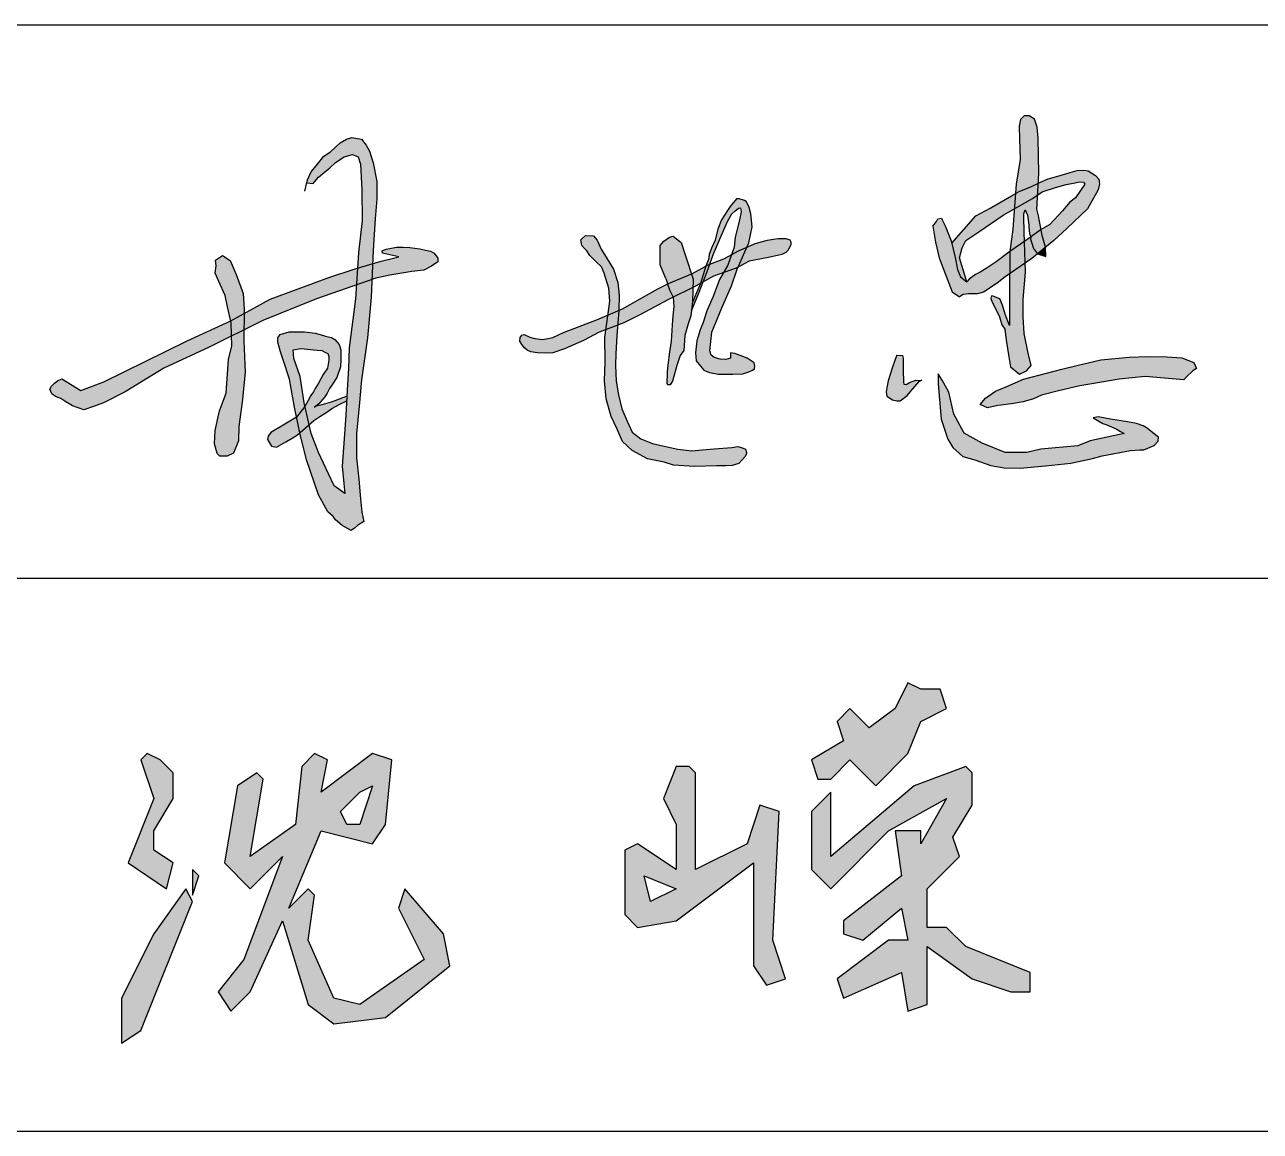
# Model space of a CAD drawing. Header units: millimetres. Extents: x 866309 to 879639, y 39442 to 44891.
# Drawn here: x 876987.27 to 877001.79, y 39488.13 to 39501.13 of the extents above; entities that cross this region are included whole.
import ezdxf

# ---------------------------------------------------------------- set-up
doc = ezdxf.new("R2010")
doc.units = ezdxf.units.MM
doc.header["$LTSCALE"] = 1000
doc.header["$MEASUREMENT"] = 0
doc.layers.add('HATCH', color=8, linetype='Continuous')

msp = doc.modelspace()

# ---------------------------------------------------------------- hatches: boundary and pattern name
at = {"linetype": 'Continuous'}
h = msp.add_hatch(color=256, dxfattribs=at)
h.paths.add_polyline_path([(876995.835, 39491.279), (876995.835, 39490.069), (876995.987, 39489.842), (876996.213, 39489.917), (876996.062, 39490.371), (876996.138, 39491.884), (876995.911, 39491.959), (876995.76, 39491.506), (876995.155, 39491.203), (876995.155, 39492.337), (876995.079, 39492.413), (876994.928, 39492.413), (876994.777, 39492.035), (876994.928, 39491.732), (876994.928, 39491.203), (876994.474, 39491.506), (876994.323, 39491.43), (876994.323, 39490.674), (876994.474, 39490.522), (876994.928, 39490.598)])
h.paths.add_polyline_path([(876994.928, 39490.976), (876994.625, 39490.825), (876994.55, 39491.127)], flags=16)
h.paths.add_polyline_path([(876997.65, 39492.564), (876997.802, 39492.942), (876998.104, 39493.094), (876998.028, 39493.321), (876997.802, 39493.321), (876997.65, 39493.396), (876997.499, 39493.094), (876997.197, 39492.867), (876996.97, 39493.094), (876996.818, 39492.942), (876996.894, 39492.716), (876996.516, 39492.489), (876996.592, 39492.262), (876996.743, 39492.262), (876996.97, 39492.489), (876997.272, 39492.186)])
h.paths.add_polyline_path([(876998.407, 39491.959), (876998.407, 39492.337), (876998.331, 39492.413), (876997.726, 39492.186), (876996.743, 39491.354), (876996.743, 39492.111), (876996.516, 39491.884), (876996.516, 39491.203), (876996.743, 39490.976), (876997.423, 39491.657), (876998.104, 39492.035), (876997.802, 39491.506), (876997.802, 39491.657), (876997.499, 39491.657), (876997.575, 39491.127), (876996.894, 39490.598), (876996.894, 39490.447), (876997.121, 39490.371), (876997.575, 39490.749), (876997.65, 39490.371), (876997.423, 39490.371), (876996.818, 39489.917), (876996.894, 39489.691), (876997.575, 39489.993), (876997.65, 39489.539), (876997.877, 39489.615), (876997.877, 39490.296), (876998.407, 39489.917), (876998.86, 39489.766), (876999.087, 39489.766), (876999.087, 39489.993), (876998.331, 39490.296), (876998.104, 39490.522), (876997.877, 39490.522), (876997.877, 39490.976), (876998.255, 39491.354), (876998.18, 39491.581)])
h = msp.add_hatch(color=256, dxfattribs=at)
h.paths.add_polyline_path([(876988.788, 39491.43), (876988.788, 39491.657), (876989.015, 39492.035), (876989.015, 39492.337), (876988.863, 39492.489), (876988.712, 39492.564), (876988.637, 39492.489), (876988.788, 39492.035), (876988.485, 39491.279), (876988.939, 39490.976), (876989.015, 39491.279)])
h.paths.add_polyline_path([(876989.317, 39491.127), (876989.242, 39491.203), (876989.242, 39490.901)])
h.paths.add_polyline_path([(876989.242, 39490.825), (876989.166, 39490.976), (876988.788, 39490.447), (876988.41, 39489.691), (876988.41, 39489.161), (876988.637, 39489.312)])
h.paths.add_polyline_path([(876990.754, 39491.657), (876991.359, 39491.506), (876991.51, 39491.732), (876991.586, 39492.489), (876991.359, 39492.564), (876990.754, 39492.111), (876990.83, 39492.489), (876990.678, 39492.564), (876990.527, 39492.413), (876990.452, 39491.732), (876989.922, 39491.354), (876990.073, 39492.262), (876989.998, 39492.337), (876989.771, 39492.186), (876989.62, 39491.279), (876989.922, 39490.976), (876990.3, 39491.354), (876989.847, 39490.144), (876989.544, 39489.766), (876989.695, 39489.539), (876989.922, 39489.766), (876990.3, 39490.598), (876990.603, 39489.615), (876990.905, 39489.388), (876991.51, 39489.464), (876992.267, 39490.069), (876992.191, 39490.447), (876991.737, 39490.976), (876991.662, 39490.749), (876991.964, 39490.144), (876991.208, 39489.615), (876990.905, 39489.691), (876990.603, 39490.371), (876990.678, 39490.901), (876990.603, 39490.976), (876990.376, 39490.749)])
h.paths.add_polyline_path([(876990.981, 39491.884), (876991.208, 39492.111), (876991.359, 39492.186), (876991.208, 39491.732), (876991.057, 39491.732)], flags=16)
at = {"layer": 'HATCH'}
for points in [[(876999.181, 39499.795), (876999.171, 39499.925), (876999.139, 39500.016), (876999.076, 39500.058), (876999.016, 39500.058), (876998.974, 39500.013), (876998.957, 39499.936), (876998.964, 39499.785), (876998.971, 39499.543), (876998.922, 39499.252), (876998.914, 39499.141), (876998.96, 39499.168), (876999.104, 39499.227), (876999.182, 39499.264), (876999.188, 39499.381)], [(876991.389, 39498.846), (876991.411, 39499.081), (876991.408, 39499.287), (876991.368, 39499.506), (876991.325, 39499.642), (876991.285, 39499.712), (876991.229, 39499.781), (876991.117, 39499.803), (876991.053, 39499.784), (876990.978, 39499.739), (876990.863, 39499.632), (876990.785, 39499.581), (876990.713, 39499.488), (876990.638, 39499.399), (876990.596, 39499.303), (876990.587, 39499.268), (876990.661, 39499.261), (876990.725, 39499.335), (876990.857, 39499.446), (876990.924, 39499.507), (876991.025, 39499.574), (876991.123, 39499.601), (876991.19, 39499.574), (876991.217, 39499.487), (876991.231, 39499.187), (876991.238, 39498.826), (876991.194, 39498.448), (876991.181, 39498.267), (876991.359, 39498.318), (876991.365, 39498.477)], [(876999.896, 39499.312), (876999.857, 39499.354), (876999.768, 39499.412), (876999.717, 39499.417), (876999.64, 39499.415), (876999.558, 39499.392), (876999.412, 39499.349), (876999.299, 39499.316), (876999.209, 39499.277), (876999.182, 39499.264), (876999.176, 39499.128), (876999.229, 39499.162), (876999.384, 39499.215), (876999.51, 39499.249), (876999.618, 39499.271), (876999.664, 39499.28), (876999.713, 39499.278), (876999.73, 39499.253), (876999.62, 39499.094), (876999.552, 39499.043), (876999.466, 39498.94), (876999.317, 39498.782), (876999.216, 39498.722), (876999.23, 39498.652), (876999.268, 39498.514), (876999.364, 39498.591), (876999.522, 39498.736), (876999.763, 39498.965), (876999.886, 39499.188), (876999.903, 39499.258)], [(876999.182, 39499.264), (876999.104, 39499.227), (876998.96, 39499.168), (876998.914, 39499.141), (876998.901, 39498.965), (876999.113, 39499.087), (876999.176, 39499.128)], [(876998.486, 39498.695), (876998.769, 39498.889), (876998.901, 39498.965), (876998.914, 39499.141), (876998.87, 39499.116), (876998.625, 39498.977), (876998.45, 39498.88), (876998.166, 39498.561), (876998.205, 39498.392), (876998.232, 39498.251), (876998.267, 39498.165), (876998.343, 39498.105), (876998.255, 39498.389), (876998.289, 39498.505), (876998.333, 39498.594)], [(876999.176, 39499.128), (876999.113, 39499.087), (876998.901, 39498.965), (876998.883, 39498.725), (876998.848, 39498.462), (876999.021, 39498.579), (876999.018, 39498.691), (876999.013, 39498.873), (876999.014, 39498.906), (876999.029, 39498.953), (876999.057, 39498.888), (876999.071, 39498.777), (876999.072, 39498.747), (876999.079, 39498.674), (876999.094, 39498.632), (876999.216, 39498.722), (876999.185, 39498.883), (876999.167, 39498.96)], [(876995.46, 39498.653), (876995.532, 39498.814), (876995.581, 39498.904), (876995.618, 39498.935), (876995.659, 39498.971), (876995.684, 39498.975), (876995.692, 39498.927), (876995.673, 39498.834), (876995.621, 39498.627), (876995.608, 39498.512), (876995.577, 39498.424), (876995.591, 39498.432), (876995.661, 39498.472), (876995.758, 39498.513), (876995.782, 39498.566), (876995.82, 39498.752), (876995.803, 39498.907), (876995.785, 39498.979), (876995.767, 39499.024), (876995.75, 39499.049), (876995.73, 39499.064), (876995.668, 39499.081), (876995.637, 39499.081), (876995.561, 39498.993), (876995.529, 39498.944), (876995.495, 39498.891), (876995.458, 39498.833), (876995.416, 39498.726), (876995.387, 39498.597), (876995.344, 39498.502), (876995.313, 39498.426), (876995.308, 39498.369), (876995.276, 39498.29), (876995.304, 39498.305), (876995.323, 39498.312), (876995.366, 39498.435)], [(876998.159, 39498.589), (876998.143, 39498.628), (876998.088, 39498.763), (876998.052, 39498.833), (876998.045, 39498.856), (876998.002, 39498.848), (876997.985, 39498.817), (876997.944, 39498.759), (876997.975, 39498.572), (876998.019, 39498.39), (876998.091, 39498.191), (876998.172, 39497.989), (876998.258, 39497.932), (876998.3, 39497.957), (876998.337, 39497.963), (876998.362, 39497.964), (876998.412, 39497.964), (876998.467, 39497.966), (876998.538, 39497.985), (876998.699, 39498.09), (876998.793, 39498.167), (876998.846, 39498.204), (876998.848, 39498.462), (876998.689, 39498.34), (876998.57, 39498.265), (876998.5, 39498.222), (876998.444, 39498.191), (876998.37, 39498.138), (876998.343, 39498.105), (876998.267, 39498.165), (876998.232, 39498.251), (876998.205, 39498.392)], [(876999.23, 39498.652), (876999.216, 39498.722), (876999.216, 39498.722), (876999.094, 39498.632), (876999.093, 39498.613), (876999.125, 39498.497), (876999.174, 39498.437), (876999.268, 39498.514)], [(876994.242, 39498.098), (876994.191, 39498.256), (876994.116, 39498.377), (876994.046, 39498.492), (876994, 39498.596), (876993.957, 39498.645), (876993.861, 39498.649), (876993.808, 39498.6), (876993.819, 39498.534), (876993.848, 39498.5), (876993.876, 39498.47), (876993.914, 39498.417), (876993.983, 39498.346), (876994.05, 39498.283), (876994.08, 39498.209), (876994.135, 39498.032), (876994.147, 39497.88), (876994.128, 39497.736), (876994.125, 39497.716), (876994.252, 39497.771), (876994.257, 39497.95)], [(876995.037, 39498.412), (876994.985, 39498.568), (876994.892, 39498.644), (876994.848, 39498.632), (876994.784, 39498.584), (876994.74, 39498.532), (876994.74, 39498.448), (876994.74, 39498.308), (876994.804, 39498.147), (876994.827, 39498.08), (876994.837, 39498.085), (876995.108, 39498.2)], [(876996.17, 39498.427), (876996.217, 39498.452), (876996.238, 39498.474), (876996.26, 39498.509), (876996.275, 39498.547), (876996.275, 39498.575), (876996.271, 39498.586), (876996.262, 39498.6), (876996.215, 39498.615), (876996.121, 39498.615), (876996.071, 39498.608), (876996.001, 39498.595), (876995.925, 39498.578), (876995.848, 39498.552), (876995.771, 39498.518), (876995.758, 39498.513), (876995.656, 39498.281), (876995.784, 39498.349), (876996.011, 39498.393)], [(876999.021, 39498.579), (876998.848, 39498.462), (876998.846, 39498.204), (876999.028, 39498.328)], [(876999.125, 39498.497), (876999.093, 39498.613), (876999.094, 39498.632), (876999.038, 39498.591), (876999.021, 39498.579), (876999.028, 39498.328), (876999.106, 39498.382), (876999.174, 39498.437)], [(876989.839, 39497.971), (876989.755, 39498.193), (876989.685, 39498.359), (876989.597, 39498.416), (876989.515, 39498.36), (876989.521, 39498.296), (876989.51, 39498.208), (876989.552, 39498.109), (876989.627, 39497.945), (876989.656, 39497.811), (876989.692, 39497.647), (876989.852, 39497.736), (876989.852, 39497.786)], [(876992.052, 39498.29), (876992.126, 39498.342), (876992.128, 39498.385), (876992.085, 39498.443), (876992.04, 39498.465), (876991.982, 39498.48), (876991.914, 39498.496), (876991.798, 39498.509), (876991.718, 39498.513), (876991.642, 39498.513), (876991.582, 39498.502), (876991.52, 39498.49), (876991.473, 39498.469), (876991.477, 39498.445), (876991.528, 39498.432), (876991.596, 39498.416), (876991.666, 39498.401), (876991.604, 39498.383), (876991.462, 39498.348), (876991.359, 39498.318), (876991.352, 39498.134), (876991.398, 39498.15), (876991.561, 39498.183), (876991.819, 39498.226), (876991.961, 39498.243)], [(876995.535, 39498.303), (876995.577, 39498.424), (876995.488, 39498.375), (876995.323, 39498.312), (876995.289, 39498.215), (876995.246, 39498.107), (876995.365, 39498.175), (876995.485, 39498.217)], [(876995.758, 39498.513), (876995.661, 39498.472), (876995.591, 39498.432), (876995.577, 39498.424), (876995.535, 39498.303), (876995.485, 39498.217), (876995.633, 39498.269), (876995.656, 39498.281)], [(876999.268, 39498.514), (876999.174, 39498.437), (876999.272, 39498.406)], [(876990.701, 39497.908), (876991.168, 39498.07), (876991.181, 39498.267), (876991.153, 39498.259), (876990.845, 39498.158), (876990.156, 39497.904), (876989.852, 39497.736), (876989.848, 39497.541), (876990.071, 39497.652)], [(876991.359, 39498.318), (876991.181, 39498.267), (876991.168, 39498.07), (876991.352, 39498.134)], [(876995.276, 39498.29), (876995.121, 39498.205), (876995.108, 39498.2), (876995.128, 39498.138), (876995.125, 39498.041), (876995.163, 39498.06), (876995.214, 39498.088)], [(876995.579, 39498.058), (876995.644, 39498.254), (876995.656, 39498.281), (876995.633, 39498.269), (876995.485, 39498.217), (876995.437, 39498.135), (876995.36, 39497.936), (876995.289, 39497.767), (876995.244, 39497.63), (876995.209, 39497.543), (876995.171, 39497.415), (876995.154, 39497.273), (876995.164, 39497.178), (876995.231, 39497.092), (876995.251, 39497.067), (876995.319, 39497.04), (876995.419, 39497.023), (876995.484, 39497.021), (876995.593, 39497.021), (876995.711, 39497.025), (876995.782, 39497.048), (876995.817, 39497.064), (876995.846, 39497.084), (876995.851, 39497.115), (876995.843, 39497.153), (876995.762, 39497.209), (876995.712, 39497.228), (876995.618, 39497.263), (876995.567, 39497.271), (876995.567, 39497.232), (876995.565, 39497.208), (876995.512, 39497.194), (876995.444, 39497.197), (876995.374, 39497.216), (876995.337, 39497.245), (876995.321, 39497.296), (876995.345, 39497.516), (876995.463, 39497.802)], [(876995.323, 39498.312), (876995.304, 39498.305), (876995.276, 39498.29), (876995.214, 39498.088), (876995.246, 39498.107), (876995.289, 39498.215)], [(876999.031, 39498.222), (876999.028, 39498.328), (876998.846, 39498.204), (876998.845, 39497.936), (876998.843, 39497.722), (876998.845, 39497.592), (876998.792, 39497.726), (876998.763, 39497.832), (876998.729, 39497.908), (876998.68, 39497.927), (876998.653, 39497.939), (876998.632, 39497.941), (876998.624, 39497.912), (876998.641, 39497.866), (876998.699, 39497.754), (876998.726, 39497.695), (876998.756, 39497.6), (876998.79, 39497.549), (876998.807, 39497.423), (876998.835, 39497.224), (876998.857, 39497.107), (876998.963, 39497.022), (876999.043, 39497.059), (876999.098, 39497.123), (876999.064, 39497.269), (876999.018, 39497.498), (876999.006, 39497.697), (876999.006, 39497.899)], [(876990.639, 39496.324), (876990.614, 39496.429), (876990.538, 39496.364), (876990.506, 39496.336), (876990.506, 39496.334), (876990.581, 39496.016), (876990.725, 39495.604), (876990.835, 39495.405), (876990.897, 39495.351), (876990.923, 39495.311), (876991, 39495.242), (876991.109, 39495.186), (876991.148, 39495.212), (876991.182, 39495.244), (876991.255, 39495.289), (876991.234, 39495.399), (876991.216, 39495.559), (876991.197, 39495.787), (876991.169, 39496.04), (876991.172, 39496.325), (876991.201, 39496.647), (876991.229, 39496.956), (876991.298, 39497.45), (876991.344, 39497.926), (876991.352, 39498.134), (876991.168, 39498.07), (876991.157, 39497.908), (876991.083, 39497.331), (876991.076, 39497.087), (876991.066, 39496.905), (876991.045, 39496.54), (876991.025, 39496.261), (876991.002, 39495.94), (876991.022, 39495.739), (876991.035, 39495.621), (876990.908, 39495.711), (876990.843, 39495.852), (876990.724, 39496.1)], [(876995.128, 39498.138), (876995.108, 39498.2), (876994.837, 39498.085), (876994.827, 39498.08), (876994.85, 39498.014), (876994.892, 39497.927), (876995.125, 39498.041)], [(876995.246, 39498.107), (876995.214, 39498.088), (876995.141, 39497.924), (876995.119, 39497.86), (876995.108, 39497.766), (876995.19, 39497.966)], [(876994.83, 39497.897), (876994.892, 39497.927), (876994.85, 39498.014), (876994.827, 39498.08), (876994.71, 39498.023), (876994.298, 39497.79), (876994.252, 39497.771), (876994.24, 39497.598), (876994.311, 39497.625), (876994.508, 39497.723)], [(876995.121, 39497.875), (876995.125, 39498.041), (876994.892, 39497.927), (876994.898, 39497.819), (876994.883, 39497.661), (876994.869, 39497.409), (876994.843, 39497.257), (876994.835, 39497.154), (876994.825, 39497.095), (876994.822, 39497.045), (876994.822, 39497.001), (876994.816, 39496.944), (876994.817, 39496.915), (876994.822, 39496.903), (876994.829, 39496.896), (876994.856, 39496.897), (876994.885, 39496.941), (876994.935, 39497.122), (876994.976, 39497.242), (876995.017, 39497.298), (876995.029, 39497.478), (876995.069, 39497.614), (876995.101, 39497.707)], [(876989.852, 39497.736), (876989.692, 39497.647), (876989.697, 39497.624), (876989.701, 39497.468), (876989.848, 39497.541)], [(876994.022, 39497.516), (876994.102, 39497.546), (876994.125, 39497.716), (876994.004, 39497.665), (876993.602, 39497.51), (876993.477, 39497.451), (876993.359, 39497.43), (876993.268, 39497.439), (876993.207, 39497.456), (876993.141, 39497.489), (876993.114, 39497.48), (876993.093, 39497.454), (876993.09, 39497.411), (876993.114, 39497.369), (876993.144, 39497.333), (876993.175, 39497.305), (876993.219, 39497.283), (876993.298, 39497.274), (876993.389, 39497.267), (876993.477, 39497.274), (876993.613, 39497.321), (876993.839, 39497.416)], [(876994.252, 39497.771), (876994.125, 39497.716), (876994.102, 39497.546), (876994.24, 39497.598)], [(876988.907, 39497.093), (876989.44, 39497.338), (876989.701, 39497.468), (876989.697, 39497.624), (876989.692, 39497.647), (876989.18, 39497.415), (876988.201, 39496.931), (876987.932, 39496.829), (876987.708, 39496.967), (876987.655, 39496.944), (876987.62, 39496.917), (876987.585, 39496.882), (876987.567, 39496.845), (876987.591, 39496.792), (876987.631, 39496.761), (876987.697, 39496.734), (876987.756, 39496.695), (876987.833, 39496.651), (876987.967, 39496.604), (876988.078, 39496.641), (876988.198, 39496.684), (876988.451, 39496.816)], [(876989.862, 39497.041), (876989.846, 39497.416), (876989.848, 39497.541), (876989.701, 39497.468), (876989.704, 39497.353), (876989.665, 39497.195), (876989.64, 39496.797), (876989.561, 39496.592), (876989.51, 39496.36), (876989.501, 39496.202), (876989.534, 39496.089), (876989.566, 39496.058), (876989.652, 39496.058), (876989.726, 39496.094), (876989.783, 39496.238), (876989.787, 39496.407), (876989.828, 39496.691)], [(876990.914, 39497.428), (876990.877, 39497.452), (876990.806, 39497.469), (876990.742, 39497.489), (876990.685, 39497.502), (876990.621, 39497.512), (876990.56, 39497.519), (876990.462, 39497.519), (876990.378, 39497.519), (876990.273, 39497.489), (876990.246, 39497.448), (876990.246, 39497.398), (876990.277, 39497.283), (876990.307, 39497.189), (876990.384, 39496.963), (876990.442, 39496.633), (876990.467, 39496.517), (876990.564, 39496.642), (876990.554, 39496.685), (876990.508, 39496.996), (876990.434, 39497.207), (876990.426, 39497.307), (876990.517, 39497.322), (876990.708, 39497.305), (876990.763, 39497.298), (876990.804, 39497.278), (876990.834, 39497.263), (876990.845, 39497.229), (876990.845, 39497.185), (876990.828, 39497.092), (876990.78, 39497.018), (876990.723, 39496.918), (876990.684, 39496.853), (876990.663, 39496.816), (876990.634, 39496.772), (876990.602, 39496.712), (876990.564, 39496.642), (876990.614, 39496.429), (876990.669, 39496.477), (876990.741, 39496.524), (876990.821, 39496.574), (876990.882, 39496.62), (876990.973, 39496.67), (876991.055, 39496.707), (876991.058, 39496.763), (876991.021, 39496.752), (876990.919, 39496.713), (876990.875, 39496.696), (876990.765, 39496.665), (876990.7, 39496.651), (876990.728, 39496.673), (876990.799, 39496.754), (876990.826, 39496.798), (876990.853, 39496.852), (876990.89, 39496.906), (876990.938, 39496.983), (876990.981, 39497.108), (876990.988, 39497.192), (876990.988, 39497.256), (876990.985, 39497.307), (876990.968, 39497.371)], [(876994.214, 39497.124), (876994.217, 39497.265), (876994.231, 39497.471), (876994.24, 39497.598), (876994.102, 39497.546), (876994.089, 39497.451), (876994.094, 39497.167), (876994.085, 39496.943), (876994.105, 39496.733), (876994.163, 39496.526), (876994.232, 39496.377), (876994.297, 39496.23), (876994.41, 39496.124), (876994.592, 39496.027), (876994.785, 39495.986), (876994.896, 39495.951), (876995.141, 39495.936), (876995.407, 39495.943), (876995.512, 39495.944), (876995.587, 39495.95), (876995.664, 39495.973), (876995.736, 39496.05), (876995.755, 39496.086), (876995.755, 39496.102), (876995.742, 39496.14), (876995.714, 39496.154), (876995.678, 39496.166), (876995.65, 39496.172), (876995.58, 39496.159), (876995.375, 39496.145), (876995.232, 39496.133), (876995.11, 39496.122), (876994.945, 39496.141), (876994.822, 39496.167), (876994.649, 39496.208), (876994.511, 39496.264), (876994.41, 39496.342), (876994.35, 39496.469), (876994.287, 39496.616), (876994.251, 39496.779), (876994.221, 39496.939)], [(876997.733, 39496.875), (876997.783, 39496.935), (876997.801, 39496.946), (876997.743, 39496.95), (876997.67, 39496.925), (876997.63, 39496.9), (876997.603, 39496.905), (876997.6, 39496.932), (876997.6, 39496.97), (876997.595, 39497.028), (876997.595, 39497.07), (876997.595, 39497.131), (876997.593, 39497.166), (876997.593, 39497.211), (876997.588, 39497.241), (876997.522, 39497.246), (876997.502, 39497.193), (876997.465, 39497.093), (876997.419, 39496.942), (876997.404, 39496.862), (876997.394, 39496.814), (876997.402, 39496.764), (876997.47, 39496.722), (876997.52, 39496.707), (876997.56, 39496.709), (876997.64, 39496.772)], [(876999.422, 39496.827), (876999.672, 39496.883), (876999.835, 39496.914), (877000.133, 39496.965), (877000.439, 39496.995), (877000.892, 39496.957), (877000.925, 39496.99), (877000.998, 39497.059), (877001.044, 39497.087), (877001.011, 39497.158), (877000.871, 39497.212), (877000.696, 39497.224), (877000.474, 39497.229), (877000.25, 39497.222), (876999.916, 39497.191), (876999.634, 39497.123), (876999.461, 39497.079), (876999.01, 39496.962), (876998.814, 39496.878), (876998.681, 39496.822), (876998.564, 39496.738), (876998.501, 39496.667), (876998.585, 39496.626), (876998.707, 39496.654), (876998.748, 39496.657), (876998.893, 39496.677), (876999.005, 39496.695), (876999.125, 39496.731), (876999.221, 39496.776)], [(876998.132, 39496.811), (876998.055, 39496.951), (876998.005, 39497.025), (876998.007, 39496.907), (876998.042, 39496.495), (876998.118, 39496.259), (876998.178, 39496.161), (876998.298, 39496.056), (876998.439, 39496.016), (876998.624, 39495.947), (876998.78, 39495.921), (876998.969, 39495.919), (876999.266, 39495.943), (876999.567, 39495.977), (876999.655, 39495.997), (876999.819, 39496.031), (876999.932, 39496.062), (877000.267, 39496.124), (877000.374, 39496.132), (877000.424, 39496.132), (877000.545, 39496.185), (877000.592, 39496.233), (877000.594, 39496.282), (877000.531, 39496.332), (877000.461, 39496.386), (877000.414, 39496.414), (877000.338, 39496.441), (877000.231, 39496.463), (877000.031, 39496.495), (876999.888, 39496.521), (876999.828, 39496.507), (876999.942, 39496.443), (876999.987, 39496.425), (877000.1, 39496.378), (877000.148, 39496.348), (877000.192, 39496.326), (876999.793, 39496.239), (876999.646, 39496.18), (876999.212, 39496.14), (876999.05, 39496.101), (876998.794, 39496.101), (876998.525, 39496.211), (876998.312, 39496.33), (876998.19, 39496.552)], [(876990.564, 39496.642), (876990.467, 39496.517), (876990.506, 39496.336), (876990.538, 39496.364), (876990.614, 39496.429)], [(876990.506, 39496.336), (876990.467, 39496.517), (876990.31, 39496.422), (876990.162, 39496.338), (876990.134, 39496.292), (876990.126, 39496.255), (876990.171, 39496.177), (876990.232, 39496.166), (876990.341, 39496.225), (876990.415, 39496.27), (876990.475, 39496.309)]]:
    msp.add_hatch(color=256, dxfattribs=at).paths.add_polyline_path(points)

# ---------------------------------------------------------------- linework, layer by layer
for p, q in [((876969.672, 39501.127), (877079.672, 39501.127)), ((876969.672, 39494.627), (877024.672, 39494.627)), ((876969.672, 39488.127), (877024.672, 39488.127))]:
    msp.add_line(p, q)
for points in [[(876999.093, 39498.613), (876999.125, 39498.497), (876999.174, 39498.437), (876999.272, 39498.406), (876999.268, 39498.514), (876999.23, 39498.652), (876999.185, 39498.883), (876999.167, 39498.96), (876999.188, 39499.381), (876999.181, 39499.795), (876999.171, 39499.925), (876999.139, 39500.016), (876999.076, 39500.058), (876999.016, 39500.058), (876998.974, 39500.013), (876998.957, 39499.936), (876998.964, 39499.785), (876998.971, 39499.543), (876998.922, 39499.252), (876998.883, 39498.725), (876998.848, 39498.462), (876998.845, 39497.936), (876998.843, 39497.722), (876998.845, 39497.592), (876998.792, 39497.726), (876998.763, 39497.832), (876998.729, 39497.908)], [(876990.564, 39499.17), (876990.596, 39499.303), (876990.638, 39499.399), (876990.713, 39499.488), (876990.785, 39499.581), (876990.863, 39499.632), (876990.978, 39499.739), (876991.053, 39499.784), (876991.117, 39499.803), (876991.229, 39499.781), (876991.285, 39499.712), (876991.325, 39499.642), (876991.368, 39499.506), (876991.408, 39499.287), (876991.411, 39499.081), (876991.389, 39498.846), (876991.365, 39498.477), (876991.344, 39497.926), (876991.298, 39497.45), (876991.229, 39496.956), (876991.201, 39496.647), (876991.172, 39496.325), (876991.169, 39496.04), (876991.197, 39495.787), (876991.216, 39495.559), (876991.234, 39495.399), (876991.255, 39495.289), (876991.182, 39495.244), (876991.148, 39495.212), (876991.109, 39495.186), (876991, 39495.242), (876990.923, 39495.311), (876990.897, 39495.351), (876990.835, 39495.405), (876990.725, 39495.604), (876990.581, 39496.016), (876990.506, 39496.334), (876990.442, 39496.633), (876990.384, 39496.963), (876990.307, 39497.189), (876990.277, 39497.283), (876990.246, 39497.398), (876990.246, 39497.448), (876990.273, 39497.489), (876990.273, 39497.489), (876990.378, 39497.519), (876990.462, 39497.519), (876990.462, 39497.519), (876990.56, 39497.519), (876990.621, 39497.512), (876990.685, 39497.502), (876990.742, 39497.489), (876990.806, 39497.469), (876990.877, 39497.452), (876990.914, 39497.428), (876990.968, 39497.371), (876990.985, 39497.307), (876990.988, 39497.256), (876990.988, 39497.192), (876990.981, 39497.108), (876990.938, 39496.983), (876990.89, 39496.906), (876990.853, 39496.852), (876990.826, 39496.798), (876990.799, 39496.754), (876990.799, 39496.754), (876990.728, 39496.673), (876990.671, 39496.63)], [(876990.587, 39499.268), (876990.661, 39499.261), (876990.661, 39499.261), (876990.725, 39499.335), (876990.857, 39499.446), (876990.924, 39499.507), (876991.025, 39499.574), (876991.123, 39499.601), (876991.123, 39499.601), (876991.19, 39499.574), (876991.217, 39499.487), (876991.231, 39499.187), (876991.238, 39498.826), (876991.194, 39498.448), (876991.157, 39497.908), (876991.083, 39497.331), (876991.076, 39497.087), (876991.066, 39496.905), (876991.045, 39496.54), (876991.025, 39496.261), (876991.002, 39495.94), (876991.022, 39495.739), (876991.035, 39495.621), (876991.035, 39495.621), (876990.908, 39495.711), (876990.843, 39495.852), (876990.724, 39496.1), (876990.639, 39496.324), (876990.554, 39496.685), (876990.508, 39496.996), (876990.434, 39497.207), (876990.426, 39497.307), (876990.426, 39497.307), (876990.517, 39497.322), (876990.708, 39497.305), (876990.708, 39497.305), (876990.763, 39497.298), (876990.804, 39497.278), (876990.834, 39497.263), (876990.845, 39497.229), (876990.845, 39497.185), (876990.828, 39497.092), (876990.78, 39497.018), (876990.723, 39496.918), (876990.684, 39496.853), (876990.663, 39496.816), (876990.634, 39496.772), (876990.602, 39496.712), (876990.564, 39496.642), (876990.467, 39496.517), (876990.31, 39496.422), (876990.162, 39496.338), (876990.134, 39496.292), (876990.126, 39496.255), (876990.171, 39496.177), (876990.232, 39496.166), (876990.341, 39496.225), (876990.415, 39496.27), (876990.475, 39496.309), (876990.538, 39496.364), (876990.669, 39496.477), (876990.741, 39496.524), (876990.821, 39496.574), (876990.882, 39496.62), (876990.973, 39496.67), (876991.055, 39496.707)], [(876998.166, 39498.561), (876998.45, 39498.88), (876998.625, 39498.977), (876998.87, 39499.116), (876998.96, 39499.168), (876999.104, 39499.227), (876999.209, 39499.277), (876999.299, 39499.316), (876999.412, 39499.349), (876999.558, 39499.392), (876999.64, 39499.415), (876999.717, 39499.417), (876999.768, 39499.412), (876999.857, 39499.354), (876999.896, 39499.312), (876999.903, 39499.258), (876999.886, 39499.188), (876999.763, 39498.965), (876999.522, 39498.736), (876999.364, 39498.591), (876999.106, 39498.382), (876998.793, 39498.167), (876998.699, 39498.09), (876998.538, 39497.985), (876998.467, 39497.966), (876998.412, 39497.964), (876998.362, 39497.964), (876998.337, 39497.963), (876998.3, 39497.957), (876998.258, 39497.932)], [(876997.944, 39498.759), (876997.985, 39498.817), (876998.002, 39498.848), (876998.002, 39498.848), (876998.045, 39498.856), (876998.052, 39498.833), (876998.088, 39498.763), (876998.143, 39498.628), (876998.159, 39498.589), (876998.205, 39498.392), (876998.232, 39498.251), (876998.267, 39498.165), (876998.343, 39498.105), (876998.255, 39498.389), (876998.289, 39498.505), (876998.333, 39498.594), (876998.486, 39498.695), (876998.769, 39498.889), (876999.113, 39499.087), (876999.229, 39499.162), (876999.384, 39499.215), (876999.51, 39499.249), (876999.618, 39499.271), (876999.664, 39499.28), (876999.713, 39499.278), (876999.73, 39499.253), (876999.62, 39499.094), (876999.552, 39499.043), (876999.466, 39498.94), (876999.317, 39498.782), (876999.216, 39498.722), (876999.038, 39498.591), (876998.848, 39498.462), (876998.689, 39498.34), (876998.57, 39498.265), (876998.5, 39498.222), (876998.444, 39498.191), (876998.37, 39498.138), (876998.343, 39498.105)], [(876995.108, 39497.766), (876995.19, 39497.966), (876995.289, 39498.215), (876995.366, 39498.435), (876995.46, 39498.653), (876995.532, 39498.814), (876995.581, 39498.904), (876995.618, 39498.935), (876995.659, 39498.971), (876995.684, 39498.975), (876995.692, 39498.927), (876995.673, 39498.834), (876995.621, 39498.627), (876995.608, 39498.512), (876995.535, 39498.303), (876995.437, 39498.135), (876995.36, 39497.936), (876995.289, 39497.767), (876995.244, 39497.63), (876995.209, 39497.543), (876995.171, 39497.415), (876995.154, 39497.273), (876995.164, 39497.178), (876995.231, 39497.092), (876995.251, 39497.067), (876995.319, 39497.04), (876995.419, 39497.023), (876995.484, 39497.021), (876995.593, 39497.021), (876995.711, 39497.025), (876995.782, 39497.048), (876995.817, 39497.064), (876995.846, 39497.084), (876995.851, 39497.115), (876995.843, 39497.153), (876995.762, 39497.209), (876995.712, 39497.228), (876995.618, 39497.263), (876995.567, 39497.271), (876995.567, 39497.232), (876995.565, 39497.208), (876995.512, 39497.194), (876995.444, 39497.197), (876995.374, 39497.216), (876995.337, 39497.245), (876995.321, 39497.296), (876995.345, 39497.516), (876995.463, 39497.802), (876995.579, 39498.058), (876995.644, 39498.254), (876995.782, 39498.566), (876995.82, 39498.752), (876995.803, 39498.907), (876995.785, 39498.979), (876995.767, 39499.024), (876995.75, 39499.049), (876995.73, 39499.064), (876995.668, 39499.081), (876995.637, 39499.081), (876995.561, 39498.993), (876995.529, 39498.944), (876995.495, 39498.891), (876995.458, 39498.833), (876995.416, 39498.726), (876995.387, 39498.597), (876995.344, 39498.502), (876995.313, 39498.426), (876995.308, 39498.369)], [(876998.729, 39497.908), (876998.68, 39497.927), (876998.653, 39497.939), (876998.632, 39497.941), (876998.624, 39497.912), (876998.641, 39497.866), (876998.699, 39497.754), (876998.726, 39497.695), (876998.756, 39497.6), (876998.79, 39497.549), (876998.807, 39497.423), (876998.835, 39497.224), (876998.857, 39497.107), (876998.963, 39497.022), (876999.043, 39497.059), (876999.098, 39497.123), (876999.098, 39497.123), (876999.064, 39497.269), (876999.018, 39497.498), (876999.006, 39497.697), (876999.006, 39497.899), (876999.031, 39498.222), (876999.018, 39498.691), (876999.013, 39498.873), (876999.014, 39498.906), (876999.029, 39498.953), (876999.029, 39498.953), (876999.057, 39498.888), (876999.071, 39498.777), (876999.072, 39498.747), (876999.079, 39498.674), (876999.094, 39498.632), (876999.093, 39498.613)], [(876997.944, 39498.759), (876997.975, 39498.572), (876998.019, 39498.39), (876998.091, 39498.191), (876998.172, 39497.989), (876998.258, 39497.932)], [(876996.262, 39498.6), (876996.271, 39498.586), (876996.275, 39498.575), (876996.275, 39498.547), (876996.26, 39498.509), (876996.238, 39498.474), (876996.217, 39498.452), (876996.17, 39498.427), (876996.011, 39498.393), (876995.784, 39498.349), (876995.633, 39498.269), (876995.365, 39498.175), (876995.163, 39498.06), (876994.83, 39497.897), (876994.508, 39497.723), (876994.311, 39497.625), (876994.022, 39497.516), (876993.839, 39497.416), (876993.613, 39497.321), (876993.477, 39497.274), (876993.389, 39497.267), (876993.298, 39497.274), (876993.219, 39497.283), (876993.175, 39497.305), (876993.144, 39497.333), (876993.114, 39497.369), (876993.09, 39497.411), (876993.093, 39497.454), (876993.114, 39497.48), (876993.141, 39497.489)], [(876993.141, 39497.489), (876993.207, 39497.456), (876993.268, 39497.439), (876993.359, 39497.43), (876993.477, 39497.451), (876993.602, 39497.51), (876994.004, 39497.665), (876994.298, 39497.79), (876994.71, 39498.023), (876994.837, 39498.085), (876995.121, 39498.205), (876995.304, 39498.305), (876995.488, 39498.375), (876995.591, 39498.432), (876995.661, 39498.472), (876995.771, 39498.518), (876995.848, 39498.552), (876995.925, 39498.578), (876996.001, 39498.595), (876996.071, 39498.608), (876996.121, 39498.615), (876996.215, 39498.615), (876996.215, 39498.615), (876996.262, 39498.6)], [(876993.819, 39498.534), (876993.808, 39498.6), (876993.861, 39498.649), (876993.957, 39498.645), (876994, 39498.596), (876994.046, 39498.492), (876994.116, 39498.377), (876994.191, 39498.256), (876994.242, 39498.098), (876994.257, 39497.95), (876994.252, 39497.771), (876994.231, 39497.471), (876994.217, 39497.265), (876994.214, 39497.124), (876994.221, 39496.939), (876994.251, 39496.779), (876994.287, 39496.616), (876994.35, 39496.469), (876994.41, 39496.342), (876994.511, 39496.264), (876994.649, 39496.208), (876994.822, 39496.167), (876994.945, 39496.141), (876995.11, 39496.122), (876995.232, 39496.133), (876995.375, 39496.145), (876995.58, 39496.159), (876995.65, 39496.172), (876995.678, 39496.166), (876995.714, 39496.154), (876995.742, 39496.14), (876995.755, 39496.102), (876995.755, 39496.086), (876995.736, 39496.05), (876995.664, 39495.973), (876995.587, 39495.95), (876995.512, 39495.944), (876995.407, 39495.943), (876995.141, 39495.936), (876994.896, 39495.951), (876994.785, 39495.986), (876994.592, 39496.027), (876994.41, 39496.124), (876994.297, 39496.23), (876994.232, 39496.377), (876994.163, 39496.526), (876994.105, 39496.733), (876994.085, 39496.943), (876994.094, 39497.167), (876994.089, 39497.451), (876994.128, 39497.736), (876994.147, 39497.88), (876994.135, 39498.032), (876994.08, 39498.209), (876994.05, 39498.283), (876993.983, 39498.346), (876993.914, 39498.417), (876993.876, 39498.47), (876993.848, 39498.5), (876993.819, 39498.534)], [(876994.804, 39498.147), (876994.74, 39498.308), (876994.74, 39498.448), (876994.74, 39498.532), (876994.784, 39498.584), (876994.848, 39498.632), (876994.892, 39498.644), (876994.985, 39498.568), (876995.037, 39498.412), (876995.128, 39498.138), (876995.121, 39497.875), (876995.101, 39497.707), (876995.069, 39497.614), (876995.029, 39497.478), (876995.017, 39497.298), (876994.976, 39497.242), (876994.935, 39497.122), (876994.885, 39496.941), (876994.856, 39496.897), (876994.829, 39496.896)], [(876987.708, 39496.967), (876987.932, 39496.829), (876988.201, 39496.931), (876989.18, 39497.415), (876989.692, 39497.647), (876990.156, 39497.904), (876990.845, 39498.158), (876991.153, 39498.259), (876991.462, 39498.348), (876991.604, 39498.383), (876991.666, 39498.401), (876991.596, 39498.416), (876991.528, 39498.432), (876991.477, 39498.445), (876991.477, 39498.445), (876991.473, 39498.469), (876991.52, 39498.49), (876991.582, 39498.502), (876991.642, 39498.513), (876991.718, 39498.513), (876991.798, 39498.509), (876991.914, 39498.496), (876991.982, 39498.48), (876992.04, 39498.465), (876992.085, 39498.443), (876992.128, 39498.385), (876992.126, 39498.342), (876992.052, 39498.29), (876991.961, 39498.243), (876991.819, 39498.226), (876991.561, 39498.183), (876991.398, 39498.15), (876990.701, 39497.908), (876990.071, 39497.652), (876989.44, 39497.338), (876988.907, 39497.093), (876988.451, 39496.816), (876988.198, 39496.684), (876988.078, 39496.641), (876987.967, 39496.604), (876987.833, 39496.651), (876987.756, 39496.695), (876987.697, 39496.734), (876987.631, 39496.761), (876987.591, 39496.792), (876987.567, 39496.845), (876987.585, 39496.882), (876987.62, 39496.917), (876987.655, 39496.944), (876987.708, 39496.967)], [(876989.515, 39498.36), (876989.597, 39498.416), (876989.685, 39498.359), (876989.755, 39498.193), (876989.839, 39497.971), (876989.852, 39497.786), (876989.846, 39497.416), (876989.862, 39497.041), (876989.828, 39496.691), (876989.787, 39496.407), (876989.783, 39496.238), (876989.726, 39496.094), (876989.652, 39496.058), (876989.566, 39496.058), (876989.534, 39496.089), (876989.501, 39496.202), (876989.51, 39496.36), (876989.561, 39496.592), (876989.64, 39496.797), (876989.665, 39497.195), (876989.704, 39497.353), (876989.697, 39497.624), (876989.656, 39497.811), (876989.627, 39497.945), (876989.552, 39498.109), (876989.51, 39498.208), (876989.521, 39498.296), (876989.515, 39498.36)], [(876995.308, 39498.369), (876995.276, 39498.29), (876995.214, 39498.088), (876995.141, 39497.924), (876995.119, 39497.86)], [(876994.804, 39498.147), (876994.85, 39498.014), (876994.892, 39497.927), (876994.898, 39497.819), (876994.883, 39497.661), (876994.869, 39497.409), (876994.843, 39497.257), (876994.835, 39497.154), (876994.825, 39497.095), (876994.822, 39497.045), (876994.822, 39497.001), (876994.816, 39496.944), (876994.817, 39496.915)], [(876997.522, 39497.246), (876997.502, 39497.193), (876997.465, 39497.093), (876997.419, 39496.942), (876997.404, 39496.862), (876997.394, 39496.814), (876997.402, 39496.764), (876997.402, 39496.764), (876997.47, 39496.722), (876997.52, 39496.707), (876997.56, 39496.709), (876997.64, 39496.772), (876997.733, 39496.875), (876997.783, 39496.935), (876997.819, 39496.957)], [(876997.522, 39497.246), (876997.588, 39497.241), (876997.593, 39497.211), (876997.593, 39497.166), (876997.595, 39497.131), (876997.595, 39497.07), (876997.595, 39497.028), (876997.6, 39496.97), (876997.6, 39496.932), (876997.603, 39496.905), (876997.603, 39496.905), (876997.63, 39496.9), (876997.67, 39496.925), (876997.743, 39496.95), (876997.743, 39496.95), (876997.801, 39496.946)], [(876998.564, 39496.738), (876998.681, 39496.822), (876998.814, 39496.878), (876999.01, 39496.962), (876999.461, 39497.079), (876999.634, 39497.123), (876999.916, 39497.191), (877000.25, 39497.222), (877000.474, 39497.229), (877000.696, 39497.224), (877000.871, 39497.212), (877001.011, 39497.158), (877001.011, 39497.158), (877001.044, 39497.087), (877000.998, 39497.059), (877000.925, 39496.99), (877000.892, 39496.957), (877000.892, 39496.957), (877000.439, 39496.995), (877000.133, 39496.965), (876999.835, 39496.914), (876999.672, 39496.883), (876999.422, 39496.827), (876999.221, 39496.776), (876999.125, 39496.731), (876999.005, 39496.695), (876998.893, 39496.677), (876998.748, 39496.657), (876998.707, 39496.654), (876998.585, 39496.626), (876998.501, 39496.667), (876998.564, 39496.738), (876998.564, 39496.738)], [(876998.005, 39497.025), (876998.007, 39496.907), (876998.042, 39496.495), (876998.118, 39496.259), (876998.178, 39496.161), (876998.298, 39496.056), (876998.439, 39496.016), (876998.624, 39495.947), (876998.78, 39495.921), (876998.969, 39495.919), (876999.266, 39495.943), (876999.567, 39495.977), (876999.655, 39495.997), (876999.819, 39496.031), (876999.932, 39496.062), (877000.267, 39496.124), (877000.374, 39496.132), (877000.424, 39496.132), (877000.545, 39496.185), (877000.592, 39496.233), (877000.594, 39496.282), (877000.531, 39496.332), (877000.461, 39496.386), (877000.414, 39496.414), (877000.338, 39496.441), (877000.231, 39496.463), (877000.031, 39496.495), (876999.888, 39496.521), (876999.828, 39496.507), (876999.828, 39496.507), (876999.828, 39496.507), (876999.942, 39496.443), (876999.987, 39496.425), (877000.1, 39496.378), (877000.148, 39496.348), (877000.192, 39496.326), (876999.793, 39496.239), (876999.646, 39496.18), (876999.212, 39496.14), (876999.05, 39496.101), (876998.794, 39496.101), (876998.525, 39496.211), (876998.312, 39496.33), (876998.19, 39496.552), (876998.132, 39496.811), (876998.055, 39496.951), (876998.005, 39497.025)], [(876994.817, 39496.915), (876994.822, 39496.903), (876994.829, 39496.896)], [(876990.7, 39496.651), (876990.7, 39496.651), (876990.765, 39496.665), (876990.875, 39496.696), (876990.919, 39496.713), (876991.021, 39496.752), (876991.058, 39496.763)]]:
    msp.add_lwpolyline(points)
at = {"linetype": 'Continuous', "elevation": 2318108.623}
for points in [[(876997.802, 39493.321), (876997.65, 39493.396), (876997.499, 39493.094), (876997.197, 39492.867), (876996.97, 39493.094), (876996.818, 39492.942), (876996.894, 39492.716), (876996.516, 39492.489), (876996.592, 39492.262), (876996.743, 39492.262), (876996.97, 39492.489), (876997.272, 39492.186), (876997.65, 39492.564), (876997.802, 39492.942), (876998.104, 39493.094), (876998.028, 39493.321), (876997.802, 39493.321)], [(876988.863, 39492.489), (876988.712, 39492.564), (876988.637, 39492.489), (876988.788, 39492.035), (876988.485, 39491.279), (876988.939, 39490.976), (876989.015, 39491.279), (876988.788, 39491.43), (876988.788, 39491.657), (876989.015, 39492.035), (876989.015, 39492.337), (876988.863, 39492.489)], [(876990.83, 39492.489), (876990.678, 39492.564), (876990.527, 39492.413), (876990.452, 39491.732), (876989.922, 39491.354), (876990.073, 39492.262), (876989.998, 39492.337), (876989.771, 39492.186), (876989.62, 39491.279), (876989.922, 39490.976), (876990.3, 39491.354), (876989.847, 39490.144), (876989.544, 39489.766), (876989.695, 39489.539), (876989.922, 39489.766), (876990.3, 39490.598), (876990.603, 39489.615), (876990.905, 39489.388), (876991.51, 39489.464), (876992.267, 39490.069), (876992.191, 39490.447), (876991.737, 39490.976), (876991.662, 39490.749), (876991.964, 39490.144), (876991.208, 39489.615), (876990.905, 39489.691), (876990.603, 39490.371), (876990.678, 39490.901), (876990.603, 39490.976), (876990.376, 39490.749), (876990.754, 39491.657), (876991.359, 39491.506), (876991.51, 39491.732), (876991.586, 39492.489), (876991.359, 39492.564), (876990.754, 39492.111), (876990.83, 39492.489)], [(876995.155, 39492.337), (876995.079, 39492.413), (876994.928, 39492.413), (876994.777, 39492.035), (876994.928, 39491.732), (876994.928, 39491.203), (876994.474, 39491.506), (876994.323, 39491.43), (876994.323, 39490.674), (876994.474, 39490.522), (876994.928, 39490.598), (876995.835, 39491.279), (876995.835, 39490.069), (876995.987, 39489.842), (876996.213, 39489.917), (876996.062, 39490.371), (876996.138, 39491.884), (876995.911, 39491.959), (876995.76, 39491.506), (876995.155, 39491.203), (876995.155, 39492.337)], [(876998.407, 39492.337), (876998.331, 39492.413), (876997.726, 39492.186), (876996.743, 39491.354), (876996.743, 39492.111), (876996.516, 39491.884), (876996.516, 39491.203), (876996.743, 39490.976), (876997.423, 39491.657), (876998.104, 39492.035), (876997.802, 39491.506), (876997.802, 39491.657), (876997.499, 39491.657), (876997.575, 39491.127), (876996.894, 39490.598), (876996.894, 39490.447), (876997.121, 39490.371), (876997.575, 39490.749), (876997.65, 39490.371), (876997.423, 39490.371), (876996.818, 39489.917), (876996.894, 39489.691), (876997.575, 39489.993), (876997.65, 39489.539), (876997.877, 39489.615), (876997.877, 39490.296), (876998.407, 39489.917), (876998.86, 39489.766), (876999.087, 39489.766), (876999.087, 39489.993), (876998.331, 39490.296), (876998.104, 39490.522), (876997.877, 39490.522), (876997.877, 39490.976), (876998.255, 39491.354), (876998.18, 39491.581), (876998.407, 39491.959), (876998.407, 39492.337)], [(876991.208, 39492.111), (876991.359, 39492.186), (876991.208, 39491.732), (876991.057, 39491.732), (876990.981, 39491.884), (876991.208, 39492.111)], [(876989.317, 39491.127), (876989.242, 39491.203), (876989.242, 39490.901), (876989.317, 39491.127)], [(876994.55, 39491.127), (876994.928, 39490.976), (876994.625, 39490.825), (876994.55, 39491.127)], [(876989.242, 39490.825), (876989.166, 39490.976), (876988.788, 39490.447), (876988.41, 39489.691), (876988.41, 39489.161), (876988.637, 39489.312), (876989.242, 39490.825)]]:
    msp.add_lwpolyline(points, dxfattribs=at)

doc.saveas('drawing.dxf')
